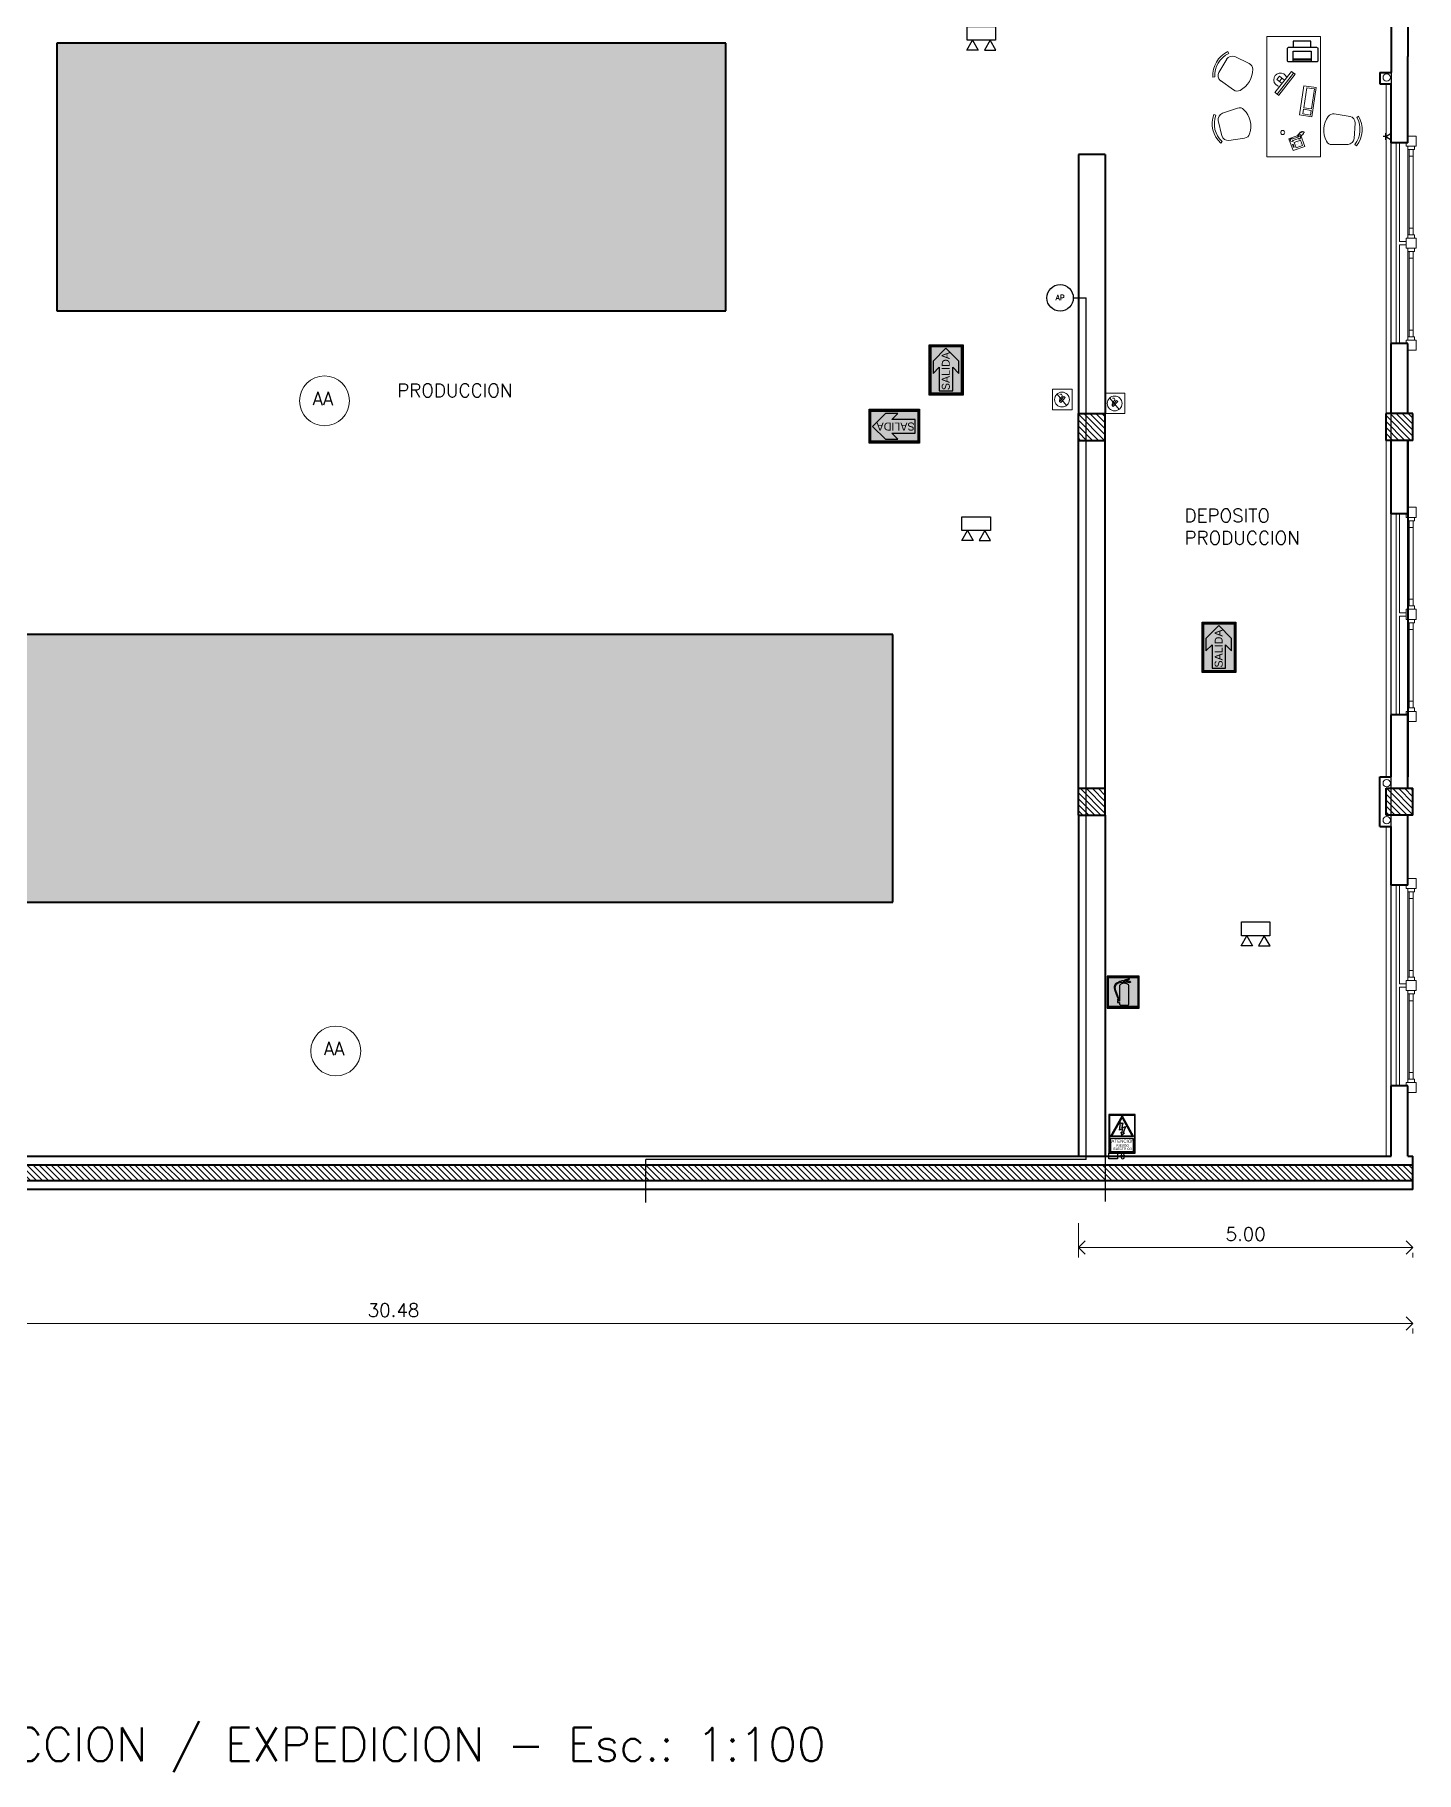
# Model space of a CAD drawing. Extents: x 1009 to 1343, y -172900 to 201.
# Drawn here: x 1100.57 to 1121.22, y 156.1 to 182.07 of the extents above; entities that cross this region are included whole.
import ezdxf

# ---------------------------------------------------------------- set-up
doc = ezdxf.new("R2010")
doc.units = 0
doc.header["$LTSCALE"] = 0.5
doc.linetypes.add('TRAZOS2', pattern=[0.375, 0.25, -0.125])
doc.layers.get('0').update_dxf_attribs({"linetype": 'CONTINUOUS'})
doc.layers.get('Defpoints').update_dxf_attribs({"linetype": 'CONTINUOUS'})
for name, color, linetype, lineweight in [('Acotaciones', 9, 'CONTINUOUS', 9), ('Carpintería', 55, 'CONTINUOUS', 20), ('Detalles .05', 243, 'CONTINUOUS', 5), ('Detalles 01', 8, 'CONTINUOUS', 9), ('Equipamiento movil', 33, 'CONTINUOUS', 9), ('EQUIPO DE EMERGENCIA', 200, 'CONTINUOUS', 30), ('Muros corte', 7, 'CONTINUOUS', 40), ('Punta 02', 11, 'CONTINUOUS', 20), ('Punta 05', 52, 'CONTINUOUS', 50), ('Sist. contra incendio', 1, 'CONTINUOUS', 18), ('Tratamiento pisos', 251, 'CONTINUOUS', 9), ('Vidrios', 147, 'CONTINUOUS', 13)]:
    doc.layers.add(name, color=color, linetype=linetype, lineweight=lineweight)
for name, color, linetype in [('BRIGADAS', 8, 'TRAZOS2'), ('Cableado', 100, 'CONTINUOUS'), ('CIRCUITO DE SALIDA', 8, 'CONTINUOUS'), ('Electricidad', 50, 'CONTINUOUS'), ('GCI-LUZ DE EMERG.LUZ ESTROBOSCOPICA', 12, 'CONTINUOUS'), ('MARCO_FONDO_NEGRO', 7, 'CONTINUOUS'), ('SENÑAL_FONDO_AMIARILLO', 51, 'CONTINUOUS'), ('SEÑAL_FONDO_AUXI_NEGRO', 250, 'CONTINUOUS'), ('SEÑAL_FONDO_FIGURAS', 254, 'CONTINUOUS'), ('SEÑAL_FONDO_NEGRO', 7, 'CONTINUOUS'), ('SEÑAL_FONDO_ROJO', 242, 'CONTINUOUS'), ('SEÑAL_FONDO_VERDE', 86, 'CONTINUOUS')]:
    doc.layers.add(name, color=color, linetype=linetype)
doc.styles.add('franklin gothic medium', font='framd.ttf')
doc.styles.add('Texto 2 mm', font='simplex.shx', dxfattribs={"height": 0.2})
doc.styles.add('Texto 5 mm', font='simplex.shx', dxfattribs={"height": 0.5})
doc.dimstyles.new('Segunda línea', dxfattribs={"dimscale": 0, "dimtxt": 0.2, "dimasz": 0.2, "dimexe": 0.15, "dimexo": 0.5, "dimgap": 0.1, "dimtad": 1, "dimzin": 4, "dimdsep": 46, "dimtxsty": 'Texto 2 mm', "dimblk": 'OPEN90', "dimcen": 2.5, "dimclrd": 256, "dimclre": 256, "dimclrt": 256, "dimadec": 0, "dimazin": 0, "dimtfac": 1, "dimtmove": 2, "dimatfit": 3, "dimldrblk": 'OPEN90', "dimfxl": 1, "dimtolj": 1, "dimtzin": 0, "dimlwd": -1, "dimlwe": -1, "dimarcsym": 0})
pattern_1 = [(315, (992.96782, 1291.65153), (0.0449012806, 0.0449012806), [])]

# ---------------------------------------------------------------- blocks, each defined once
blk = doc.blocks.new('_Open90')
at = {"color": 0, "linetype": 'ByBlock', "lineweight": -2}
for p, q in [((0, 0), (-1, 0)), ((-0.5, 0.5), (0, 0)), ((0, 0), (-0.5, -0.5))]:
    blk.add_line(p, q, dxfattribs=at)
blk = doc.blocks.new('*D150')
at = {"layer": 'Acotaciones', "transparency": 16777216}
for p, q in [((1090.698, 162.956), (1090.698, 162.656)), ((1090.898, 162.806), (1120.973, 162.806)), ((1121.173, 162.728), (1121.173, 162.656))]:
    blk.add_line(p, q, dxfattribs=at)
at = {"layer": 'Defpoints', "color": 0, "transparency": 16777216}
for p in [(1090.698, 163.456), (1121.173, 163.228), (1121.173, 162.806)]:
    blk.add_point(p, dxfattribs=at)
at = {"layer": 'Acotaciones', "transparency": 16777216, "xscale": 0.2, "yscale": 0.2, "zscale": 0.2, "rotation": 180}
blk.add_blockref('_Open90', (1090.698, 162.806), dxfattribs=at)
at = {"layer": 'Acotaciones', "transparency": 16777216, "xscale": 0.2, "yscale": 0.2, "zscale": 0.2}
blk.add_blockref('_Open90', (1121.173, 162.806), dxfattribs=at)
at = {"layer": 'Acotaciones', "transparency": 16777216, "insert": (1105.935, 163.006), "char_height": 0.2, "attachment_point": 5, "style": 'Texto 2 mm'}
blk.add_mtext('\\A1;30.48', dxfattribs=at)
blk = doc.blocks.new('*D151')
at = {"layer": 'Acotaciones', "transparency": 16777216}
for p, q in [((1116.173, 164.306), (1116.173, 163.792)), ((1116.373, 163.942), (1120.973, 163.942)), ((1121.173, 163.864), (1121.173, 163.792))]:
    blk.add_line(p, q, dxfattribs=at)
at = {"layer": 'Defpoints', "color": 0, "transparency": 16777216}
for p in [(1116.173, 164.806), (1121.173, 164.364), (1121.173, 163.942)]:
    blk.add_point(p, dxfattribs=at)
at = {"layer": 'Acotaciones', "transparency": 16777216, "xscale": 0.2, "yscale": 0.2, "zscale": 0.2, "rotation": 180}
blk.add_blockref('_Open90', (1116.173, 163.942), dxfattribs=at)
at = {"layer": 'Acotaciones', "transparency": 16777216, "xscale": 0.2, "yscale": 0.2, "zscale": 0.2}
blk.add_blockref('_Open90', (1121.173, 163.942), dxfattribs=at)
at = {"layer": 'Acotaciones', "transparency": 16777216, "insert": (1118.673, 164.142), "char_height": 0.2, "attachment_point": 5, "style": 'Texto 2 mm'}
blk.add_mtext('\\A1;5.00', dxfattribs=at)
blk = doc.blocks.new('TELEFONO')
at = {"layer": 'Detalles .05'}
for p, q in [((0.139, 0.134), (-0.098, 0.134)), ((-0.098, 0.134), (-0.098, -0.099)), ((-0.071, 0.089), (-0.071, -0.055)), ((-0.043, 0.089), (-0.043, -0.055)), ((0.108, 0.063), (0, 0.063)), ((0, 0.063), (0, -0.063)), ((0.081, 0.108), (0.023, 0.108)), ((0.023, 0.108), (0.023, 0.094)), ((0.023, 0.094), (0.081, 0.094)), ((0.027, 0.041), (0.027, 0.041)), ((0.027, 0.014), (0.027, 0.014)), ((0.054, 0.041), (0.054, 0.041)), ((0.054, 0.014), (0.054, 0.014)), ((0.081, 0.094), (0.081, 0.108)), ((0.081, 0.041), (0.081, 0.041)), ((0.081, 0.014), (0.081, 0.014)), ((0.108, -0.063), (0.108, 0.063)), ((0.139, -0.099), (0.139, 0.134)), ((-0.129, -0.104), (-0.147, -0.11)), ((-0.129, -0.116), (-0.147, -0.121)), ((-0.129, -0.127), (-0.147, -0.133)), ((-0.129, -0.139), (-0.147, -0.145)), ((-0.124, -0.093), (-0.141, -0.098)), ((-0.124, -0.15), (-0.141, -0.156)), ((-0.118, -0.081), (-0.135, -0.087)), ((-0.118, -0.162), (-0.135, -0.168)), ((-0.112, -0.07), (-0.129, -0.075)), ((-0.106, -0.058), (-0.124, -0.064)), ((-0.104, -0.17), (-0.122, -0.176)), ((-0.101, -0.047), (-0.118, -0.052)), ((-0.089, -0.156), (-0.106, -0.162)), ((-0.083, -0.145), (-0.101, -0.15)), ((-0.098, -0.099), (0.139, -0.099)), ((-0.078, -0.133), (-0.095, -0.139)), ((-0.072, -0.121), (-0.089, -0.127)), ((-0.067, -0.083), (-0.078, -0.116)), ((0, -0.063), (0.108, -0.063)), ((0.027, -0.013), (0.027, -0.013)), ((0.027, -0.04), (0.027, -0.04)), ((0.054, -0.013), (0.054, -0.013)), ((0.054, -0.04), (0.054, -0.04)), ((0.081, -0.013), (0.081, -0.013)), ((0.081, -0.04), (0.081, -0.04))]:
    blk.add_line(p, q, dxfattribs=at)
for centre, start, end in [((-0.057, 0.089), 298.4915, 241.5085), ((-0.057, -0.055), 118.4915, 61.5085)]:
    blk.add_arc(centre, 0.0302, start, end, dxfattribs=at)
blk = doc.blocks.new('RECTANG')
for p, q in [((1, 1), (0, 1)), ((0, 1), (0, 0)), ((1, 0), (1, 1)), ((0, 0), (1, 0))]:
    blk.add_line(p, q)
blk = doc.blocks.new('KEYBOARD', base_point=(60, 294))
for p, xscale, yscale, zscale in [((60, 294), 19, 8, 19), ((61, 295), 13, 5, 13), ((75, 295), 3, 5, 3)]:
    blk.add_blockref('RECTANG', p, dxfattribs=dict(xscale=xscale, yscale=yscale, zscale=zscale))
blk = doc.blocks.new('silla compu')
for p, q in [((-0.198, 0.131), (-0.215, -0.107)), ((0.255, 0.058), (0.197, -0.173)), ((-0.225, -0.207), (-0.247, -0.23)), ((0.092, -0.242), (-0.137, -0.206)), ((0.175, -0.271), (0.188, -0.3))]:
    blk.add_line(p, q)
for centre, radius, start, end in [((-0.105, 0.124), 0.0936, 112.4967, 175.8734), ((-0.005, -0.116), 0.354, 49.3107, 112.4967), ((0.175, 0.085), 0.0838, 341.6928, 53.5518), ((0.022, 0.055), 0.392, 226.6455, 295.1618), ((0.022, 0.055), 0.361, 226.6972, 295.1102), ((-0.122, -0.113), 0.0936, 175.8734, 260.9037), ((0.098, -0.138), 0.105, 266.1879, 340.6498)]:
    blk.add_arc(centre, radius, start, end)
blk = doc.blocks.new('ELECT')
at = {"layer": 'SEÑAL_FONDO_AUXI_NEGRO'}
h = blk.add_hatch(color=2, dxfattribs=at)
h.paths.add_polyline_path([(0.91, -0.11), (0.11, -1.54), (0.91, -1.54), (1.7, -1.54)])
h.paths.add_polyline_path([(1.61, -1.49), (0.91, -1.49), (0.21, -1.49), (0.91, -0.22)], flags=16)
h.paths.add_polyline_path([(0.99, -1.3), (1.07, -1.3), (0.9, -1.44), (0.84, -1.22), (0.91, -1.26), (0.95, -1.01), (0.73, -1.1), (0.79, -0.56), (0.87, -0.64), (0.97, -0.58), (0.9, -0.93), (1.14, -0.84)], flags=0)
at = {"layer": 'MARCO_FONDO_NEGRO', "color": 2}
for points in [[(0, -2.68), (1.81, -2.68), (1.81, 0), (0, 0)], [(0.06, -2.63), (0.06, -0.06), (1.76, -0.06), (1.76, -2.63)]]:
    blk.add_lwpolyline(points, close=True, dxfattribs=at)
at = {"layer": 'SENÑAL_FONDO_AMIARILLO', "color": 2}
for points in [[(0.91, -1.49), (1.61, -1.49), (0.91, -0.22), (0.21, -1.49)], [(0.11, -1.66), (0.11, -2.57), (1.7, -2.57), (1.7, -1.66)]]:
    blk.add_lwpolyline(points, close=True, dxfattribs=at)
blk.add_lwpolyline([(0.91, -1.26), (0.95, -1.01), (0.73, -1.1), (0.79, -0.56), (0.87, -0.64), (0.97, -0.58), (0.9, -0.93), (1.14, -0.84), (0.99, -1.3), (1.07, -1.3), (0.9, -1.44), (0.84, -1.22), (0.91, -1.26)], dxfattribs=at)
at = {"layer": 'SEÑAL_FONDO_AUXI_NEGRO', "color": 2}
for points in [[(0.91, -1.54), (0.11, -1.54), (0.91, -0.11), (1.7, -1.54)], [(0.91, -1.49), (1.61, -1.49), (0.91, -0.22), (0.21, -1.49)]]:
    blk.add_lwpolyline(points, close=True, dxfattribs=at)
blk.add_lwpolyline([(0.91, -1.26), (0.95, -1.01), (0.73, -1.1), (0.79, -0.56), (0.87, -0.64), (0.97, -0.58), (0.9, -0.93), (1.14, -0.84), (0.99, -1.3), (1.07, -1.3), (0.9, -1.44), (0.84, -1.22), (0.91, -1.26)], dxfattribs=at)
at = {"layer": 'SEÑAL_FONDO_AUXI_NEGRO', "color": 2, "style": 'franklin gothic medium'}
for s, height, p in [('ATENCION', 0.226, (0.17, -1.96)), ('ELECTRICO', 0.161, (0.32, -2.47)), ('RIESGO', 0.161, (0.52, -2.23))]:
    blk.add_text(s, height=height, dxfattribs=at).set_placement(p)
blk = doc.blocks.new('A$C04752EFD')
at = {"layer": 'GCI-LUZ DE EMERG.LUZ ESTROBOSCOPICA', "color": 1}
blk.add_lwpolyline([(-0.177, -0.173), (-0.177, 0), (0.177, 0), (0.177, -0.173)], close=True, dxfattribs=at)
at = {"layer": 'GCI-LUZ DE EMERG.LUZ ESTROBOSCOPICA'}
for points in [[(0.177, -0.173), (-0.177, -0.173), (-0.177, 0), (0.177, 0)], [(-0.109, -0.173), (-0.038, -0.297), (-0.18, -0.297)], [(0.109, -0.173), (0.038, -0.297), (0.18, -0.297)]]:
    blk.add_lwpolyline(points, close=True, dxfattribs=at)
blk = doc.blocks.new('A$C4F586106')
at = {"layer": 'SEÑAL_FONDO_FIGURAS'}
h = blk.add_hatch(color=256, dxfattribs=at)
h.paths.add_polyline_path([(1.092, 0.238), (0.029, 0.238), (0.029, 1.85), (1.092, 1.85)])
h.paths.add_polyline_path([(1.063, 1.821), (0.058, 1.821), (0.058, 0.267), (1.063, 0.267)], flags=16)
h.paths.add_polyline_path([(0.807, 1.55), (0.807, 0.438), (0.287, 0.438), (0.287, 1.55)], flags=8)
blk.add_hatch(color=256, dxfattribs=at).paths.add_polyline_path([(0.553, 1.768), (0.126, 1.339), (0.126, 0.925), (0.327, 1.132), (0.327, 0.349), (0.553, 0.349), (0.778, 0.349), (0.778, 1.132), (0.979, 0.925), (0.979, 1.339)])
at = {"layer": 'SEÑAL_FONDO_VERDE'}
h = blk.add_hatch(color=256, dxfattribs=at)
h.paths.add_polyline_path([(0.058, 0.267), (0.058, 1.821), (1.063, 1.821), (1.063, 0.267)])
h.paths.add_polyline_path([(0.327, 0.349), (0.553, 0.349), (0.778, 0.349), (0.778, 1.132), (0.979, 0.925), (0.979, 1.339), (0.553, 1.768), (0.126, 1.339), (0.126, 0.925), (0.327, 1.132)], flags=16)
at = {"layer": 'MARCO_FONDO_NEGRO'}
blk.add_lwpolyline([(1.121, 1.879), (1.121, 0.209), (0, 0.209), (0, 1.879)], close=True, dxfattribs=at)
at = {"layer": 'SEÑAL_FONDO_FIGURAS'}
blk.add_lwpolyline([(1.092, 1.85), (0.029, 1.85), (0.029, 0.238), (1.092, 0.238)], close=True, dxfattribs=at)
at = {"layer": 'SEÑAL_FONDO_NEGRO'}
blk.add_lwpolyline([(1.063, 1.821), (1.063, 0.267), (0.058, 0.267), (0.058, 1.821)], close=True, dxfattribs=at)
at = {"layer": 'SEÑAL_FONDO_VERDE'}
for points in [[(1.063, 1.821), (1.063, 0.267), (0.058, 0.267), (0.058, 1.821)], [(0.553, 0.349), (0.778, 0.349), (0.778, 1.132), (0.979, 0.925), (0.979, 1.339), (0.553, 1.768), (0.126, 1.339), (0.126, 0.925), (0.327, 1.132), (0.327, 0.349)], [(0.553, 0.349), (0.778, 0.349), (0.778, 1.132), (0.979, 0.925), (0.979, 1.339), (0.553, 1.768), (0.126, 1.339), (0.126, 0.925), (0.327, 1.132), (0.327, 0.349)]]:
    blk.add_lwpolyline(points, close=True, dxfattribs=at)
at = {"layer": 'SEÑAL_FONDO_VERDE', "style": 'franklin gothic medium'}
blk.add_text('SALIDA', height=0.2658, rotation=90, dxfattribs=at).set_placement((0.681, 0.372))
blk = doc.blocks.new('A$C6C4A3897')
at = {"layer": 'SEÑAL_FONDO_FIGURAS'}
h = blk.add_hatch(color=256, dxfattribs=at)
h.paths.add_polyline_path([(2.15, -0.04), (0.04, -0.04), (0.04, -2.14), (2.15, -2.14)])
h.paths.add_polyline_path([(2.09, -2.08), (0.1, -2.08), (0.1, -0.1), (2.09, -0.1)], flags=16)
h.paths.add_polyline_path([(1.49, -1.86, -0.414214), (1.36, -1.99), (0.97, -1.99, -0.414214), (0.84, -1.86), (0.84, -1.79), (0.71, -1.79), (0.71, -1.7), (0.74, -1.7), (0.74, -1.66), (0.71, -1.66), (0.71, -1.58), (0.74, -1.58, 0.083884), (0.69, -1.4), (0.5, -0.9, -0.214308), (0.52, -0.58, -0.167733), (0.74, -0.42, -0.097156), (0.97, -0.35), (0.97, -0.32), (1.06, -0.32), (1.06, -0.35), (1.09, -0.35, -0.303754), (1.17, -0.3, -0.115313), (1.53, -0.18), (1.53, -0.21, 0.177163), (1.27, -0.33, -0.189272), (1.62, -0.41), (1.59, -0.42, 0.309273), (1.56, -0.41), (1.52, -0.42, 0.291679), (1.46, -0.4), (1.42, -0.41, 0.202341), (1.34, -0.39), (1.3, -0.4, 0.390383), (1.25, -0.38, -0.914616), (1.08, -0.4), (1.06, -0.4), (1.06, -0.43), (0.97, -0.43), (0.97, -0.4, 0.074097), (0.78, -0.46, 0.17086), (0.58, -0.63, 0.207162), (0.6, -0.98), (0.76, -1.4, -0.083589), (0.79, -1.58), (0.82, -1.58), (0.82, -1.66), (0.79, -1.66), (0.79, -1.7), (0.84, -1.7), (0.84, -0.63, -0.204768), (1.05, -0.51, 0.117351), (1.08, -0.43, 0.582578), (1.25, -0.43, 0.113638), (1.28, -0.51, -0.204768), (1.49, -0.63)], flags=0)
h.paths.add_polyline_path([(1.18, -0.44), (1.17, -0.36), (1.15, -0.44, -6.735071)], flags=0)
at = {"layer": 'SEÑAL_FONDO_ROJO'}
h = blk.add_hatch(color=256, dxfattribs=at)
h.paths.add_polyline_path([(2.09, -0.1), (0.1, -0.1), (0.1, -2.08), (2.09, -2.08)])
h.paths.add_polyline_path([(1.49, -1.86, -0.414214), (1.36, -1.99), (0.97, -1.99, -0.414214), (0.84, -1.86), (0.84, -1.79), (0.71, -1.79), (0.71, -1.7), (0.74, -1.7), (0.74, -1.66), (0.71, -1.66), (0.71, -1.58), (0.74, -1.58, 0.083884), (0.69, -1.4), (0.5, -0.9, -0.214308), (0.52, -0.58, -0.167733), (0.74, -0.42, -0.097156), (0.97, -0.35), (0.97, -0.32), (1.06, -0.32), (1.06, -0.35), (1.09, -0.35, -0.303754), (1.17, -0.3, -0.115313), (1.53, -0.18), (1.53, -0.21, 0.177163), (1.27, -0.33, -0.189272), (1.62, -0.41), (1.59, -0.42, 0.309273), (1.56, -0.41), (1.52, -0.42, 0.291679), (1.46, -0.4), (1.42, -0.41, 0.202341), (1.34, -0.39), (1.3, -0.4, 0.390383), (1.25, -0.38, -0.914616), (1.08, -0.4), (1.06, -0.4), (1.06, -0.43), (0.97, -0.43), (0.97, -0.4, 0.074097), (0.78, -0.46, 0.17086), (0.58, -0.63, 0.207162), (0.6, -0.98), (0.76, -1.4, -0.083589), (0.79, -1.58), (0.82, -1.58), (0.82, -1.66), (0.79, -1.66), (0.79, -1.7), (0.84, -1.7), (0.84, -0.63, -0.204768), (1.05, -0.51, 0.117351), (1.08, -0.43, 0.582578), (1.25, -0.43, 0.113638), (1.28, -0.51, -0.204768), (1.49, -0.63)], flags=16)
h.paths.add_polyline_path([(1.18, -0.44), (1.17, -0.36), (1.15, -0.44, -6.735071)], flags=0)
at = {"layer": 'MARCO_FONDO_NEGRO'}
for p, q in [((2.19, 0), (0, 0)), ((0, 0), (0, -2.18)), ((2.19, -2.18), (2.19, 0)), ((0, -2.18), (2.19, -2.18))]:
    blk.add_line(p, q, dxfattribs=at)
at = {"layer": 'SEÑAL_FONDO_FIGURAS'}
for points in [[(0.04, -2.14), (2.15, -2.14), (2.15, -0.04), (0.04, -0.04)], [(0.1, -2.08), (0.1, -0.1), (2.09, -0.1), (2.09, -2.08)]]:
    blk.add_lwpolyline(points, close=True, dxfattribs=at)
for points in [[(1.08, -0.43, -0.117351), (1.05, -0.51, 0.204768), (0.84, -0.63), (0.84, -1.7), (0.79, -1.7), (0.79, -1.66), (0.82, -1.66), (0.82, -1.58), (0.79, -1.58, 0.083589), (0.76, -1.4), (0.6, -0.98, -0.207162), (0.58, -0.63, -0.17086), (0.78, -0.46, -0.074097), (0.97, -0.4), (0.97, -0.43), (1.06, -0.43), (1.06, -0.4), (1.08, -0.4, 0.914616), (1.25, -0.38, -0.390383), (1.3, -0.4), (1.34, -0.39, -0.202341), (1.42, -0.41), (1.46, -0.4, -0.291679), (1.52, -0.42), (1.56, -0.41, -0.309273), (1.59, -0.42), (1.62, -0.41, 0.189272), (1.27, -0.33, -0.177163), (1.53, -0.21), (1.53, -0.18, 0.115313), (1.17, -0.3, 0.303754), (1.09, -0.35), (1.06, -0.35), (1.06, -0.32), (0.97, -0.32), (0.97, -0.35, 0.097156), (0.74, -0.42, 0.167733), (0.52, -0.58, 0.214308), (0.5, -0.9), (0.69, -1.4, -0.083884), (0.74, -1.58), (0.71, -1.58), (0.71, -1.66), (0.74, -1.66), (0.74, -1.7), (0.71, -1.7), (0.71, -1.79), (0.84, -1.79), (0.84, -1.86, 0.414214), (0.97, -1.99), (1.36, -1.99, 0.414214), (1.49, -1.86), (1.49, -0.63, 0.204768), (1.28, -0.51, -0.113638), (1.25, -0.43, -0.582578)], [(1.17, -0.36), (1.18, -0.44, 6.735071), (1.15, -0.44)]]:
    blk.add_lwpolyline(points, format="xyb", close=True, dxfattribs=at)

msp = doc.modelspace()

# ---------------------------------------------------------------- hatches: boundary and pattern name
at = {"layer": 'Detalles 01'}
h = msp.add_hatch(dxfattribs=at)
h.set_pattern_fill('ANSI31', color=256, scale=0.02, angle=-90, style=0)
h.set_pattern_definition(pattern_1)
h.paths.add_polyline_path([(1116.173, 176.006), (1116.573, 176.006), (1116.573, 176.406), (1116.173, 176.406)])
h = msp.add_hatch(dxfattribs=at)
h.set_pattern_fill('ANSI31', color=256, scale=0.02, angle=-90, style=0)
h.set_pattern_definition(pattern_1)
h.paths.add_polyline_path([(1120.773, 176.406), (1120.773, 176.006), (1121.173, 176.006), (1121.173, 176.406)])
h = msp.add_hatch(dxfattribs=at)
h.set_pattern_fill('ANSI31', color=256, scale=0.02, angle=-90, style=0)
h.set_pattern_definition(pattern_1)
h.paths.add_polyline_path([(1116.173, 170.806), (1116.173, 170.406), (1116.573, 170.406), (1116.573, 170.806)])
h = msp.add_hatch(dxfattribs=at)
h.set_pattern_fill('ANSI31', color=256, scale=0.02, angle=-90, style=0)
h.set_pattern_definition(pattern_1)
h.paths.add_polyline_path([(1121.173, 170.406), (1121.173, 170.806), (1120.773, 170.806), (1120.773, 170.406)])
h = msp.add_hatch(dxfattribs=at)
h.set_pattern_fill('ANSI31', color=256, scale=0.02, angle=-90, style=0)
h.set_pattern_definition([(315, (972.49282, 1291.65153), (0.0449012806, 0.0449012806), [])])
h.paths.add_polyline_path([(1095.698, 165.176), (1095.698, 164.936), (1116.173, 164.936), (1116.173, 165.176)])
h = msp.add_hatch(dxfattribs=at)
h.set_pattern_fill('ANSI31', color=256, scale=0.02, angle=-90, style=0)
h.set_pattern_definition(pattern_1)
h.paths.add_polyline_path([(1116.173, 165.176), (1116.173, 164.936), (1121.173, 164.936), (1121.173, 165.176)])
at = {"layer": 'Vidrios'}
h = msp.add_hatch(color=252, dxfattribs=at)
h.dxf.hatch_style = 1
h.paths.add_polyline_path([(1098.401, 173.103), (1098.401, 169.103), (1113.401, 169.103), (1113.401, 173.103)])
h.paths.add_polyline_path([(1110.901, 177.942), (1110.901, 181.942), (1100.901, 181.942), (1100.901, 177.942)])

# ---------------------------------------------------------------- linework, layer by layer
at = {"layer": 'Cableado'}
for p, q in [((1116.096, 178.137), (1116.289, 178.137)), ((1116.289, 165.258), (1116.289, 178.137)), ((1116.289, 165.258), (1109.705, 165.258)), ((1109.705, 164.614), (1109.705, 165.258))]:
    msp.add_line(p, q, dxfattribs=at)
msp.add_lwpolyline([(1119.315, 181.883), (1119.733, 181.883, -0.414214), (1119.751, 181.865), (1119.751, 181.681, -0.414214), (1119.733, 181.663), (1119.315, 181.663, -0.414214), (1119.297, 181.681), (1119.297, 181.865, -0.414214)], format="xyb", close=True, dxfattribs=at)
for points in [[(1119.383, 181.883), (1119.647, 181.883), (1119.647, 181.973), (1119.383, 181.973)], [(1119.383, 181.823), (1119.653, 181.823), (1119.653, 181.704), (1119.383, 181.704)], [(1119.383, 181.704), (1119.653, 181.704), (1119.653, 181.676), (1119.383, 181.676)]]:
    msp.add_lwpolyline(points, close=True, dxfattribs=at)
msp.add_circle((1115.899, 178.137), 0.198, dxfattribs=at)
at = {"layer": 'Carpintería'}
for p, q in [((1121.223, 180.556), (1121.098, 180.556)), ((1121.223, 180.406), (1121.223, 180.556)), ((1121.073, 180.406), (1121.073, 180.456)), ((1121.223, 180.406), (1121.073, 180.406)), ((1121.098, 180.356), (1121.098, 180.406)), ((1121.198, 180.356), (1121.098, 180.356)), ((1121.118, 180.356), (1121.118, 179.081)), ((1121.178, 180.256), (1121.118, 180.256)), ((1121.178, 180.356), (1121.178, 179.081)), ((1121.198, 180.406), (1121.198, 180.356)), ((1121.223, 179.031), (1121.073, 179.031)), ((1121.073, 178.881), (1121.073, 179.031)), ((1121.098, 179.081), (1121.198, 179.081)), ((1121.098, 179.081), (1121.098, 179.031)), ((1121.178, 179.181), (1121.118, 179.181)), ((1121.198, 179.031), (1121.198, 179.081)), ((1121.223, 178.881), (1121.223, 179.031)), ((1121.223, 178.881), (1121.073, 178.881)), ((1121.098, 178.831), (1121.098, 178.881)), ((1121.198, 178.831), (1121.098, 178.831)), ((1121.118, 178.831), (1121.118, 177.556)), ((1121.178, 178.731), (1121.118, 178.731)), ((1121.178, 178.831), (1121.178, 177.556)), ((1121.198, 178.881), (1121.198, 178.831)), ((1121.178, 177.656), (1121.118, 177.656)), ((1121.223, 177.506), (1121.073, 177.506)), ((1121.073, 177.506), (1121.073, 177.456)), ((1121.198, 177.556), (1121.098, 177.556)), ((1121.098, 177.556), (1121.098, 177.506)), ((1121.198, 177.506), (1121.198, 177.556)), ((1121.223, 177.506), (1121.223, 177.356)), ((1121.223, 177.356), (1121.098, 177.356)), ((1121.073, 174.856), (1121.073, 174.906)), ((1121.223, 174.856), (1121.073, 174.856)), ((1121.223, 175.006), (1121.098, 175.006)), ((1121.098, 174.806), (1121.098, 174.856)), ((1121.198, 174.806), (1121.098, 174.806)), ((1121.118, 174.806), (1121.118, 173.531)), ((1121.178, 174.806), (1121.178, 173.531)), ((1121.198, 174.856), (1121.198, 174.806)), ((1121.223, 174.856), (1121.223, 175.006)), ((1121.178, 174.706), (1121.118, 174.706)), ((1121.098, 173.531), (1121.198, 173.531)), ((1121.098, 173.531), (1121.098, 173.481)), ((1121.178, 173.631), (1121.118, 173.631)), ((1121.198, 173.481), (1121.198, 173.531)), ((1121.073, 173.331), (1121.073, 173.481)), ((1121.223, 173.481), (1121.073, 173.481)), ((1121.223, 173.331), (1121.073, 173.331)), ((1121.098, 173.281), (1121.098, 173.331)), ((1121.198, 173.281), (1121.098, 173.281)), ((1121.118, 173.281), (1121.118, 172.006)), ((1121.178, 173.281), (1121.178, 172.006)), ((1121.198, 173.331), (1121.198, 173.281)), ((1121.223, 173.331), (1121.223, 173.481)), ((1121.178, 173.181), (1121.118, 173.181)), ((1121.223, 171.956), (1121.073, 171.956)), ((1121.073, 171.956), (1121.073, 171.906)), ((1121.198, 172.006), (1121.098, 172.006)), ((1121.098, 172.006), (1121.098, 171.956)), ((1121.178, 172.106), (1121.118, 172.106)), ((1121.198, 171.956), (1121.198, 172.006)), ((1121.223, 171.956), (1121.223, 171.806)), ((1121.223, 171.806), (1121.098, 171.806)), ((1121.073, 169.306), (1121.073, 169.356)), ((1121.223, 169.456), (1121.098, 169.456)), ((1121.223, 169.306), (1121.223, 169.456)), ((1121.223, 169.306), (1121.073, 169.306)), ((1121.098, 169.256), (1121.098, 169.306)), ((1121.198, 169.256), (1121.098, 169.256)), ((1121.118, 169.256), (1121.118, 167.981)), ((1121.178, 169.156), (1121.118, 169.156)), ((1121.178, 169.256), (1121.178, 167.981)), ((1121.198, 169.306), (1121.198, 169.256)), ((1121.178, 168.081), (1121.118, 168.081)), ((1121.073, 167.781), (1121.073, 167.931)), ((1121.223, 167.931), (1121.073, 167.931)), ((1121.098, 167.981), (1121.198, 167.981)), ((1121.098, 167.981), (1121.098, 167.931)), ((1121.198, 167.931), (1121.198, 167.981)), ((1121.223, 167.781), (1121.223, 167.931)), ((1121.223, 167.781), (1121.073, 167.781)), ((1121.098, 167.731), (1121.098, 167.781)), ((1121.198, 167.731), (1121.098, 167.731)), ((1121.118, 167.731), (1121.118, 166.456)), ((1121.178, 167.631), (1121.118, 167.631)), ((1121.178, 167.731), (1121.178, 166.456)), ((1121.198, 167.781), (1121.198, 167.731)), ((1121.178, 166.556), (1121.118, 166.556)), ((1121.223, 166.406), (1121.073, 166.406)), ((1121.073, 166.406), (1121.073, 166.356)), ((1121.198, 166.456), (1121.098, 166.456)), ((1121.098, 166.456), (1121.098, 166.406)), ((1121.223, 166.256), (1121.098, 166.256)), ((1121.198, 166.406), (1121.198, 166.456)), ((1121.223, 166.406), (1121.223, 166.256))]:
    msp.add_line(p, q, dxfattribs=at)
at = {"layer": 'Detalles 01'}
for p, q in [((1120.923, 177.456), (1120.923, 180.456)), ((1120.973, 178.981), (1120.973, 180.456)), ((1121.098, 179.081), (1121.098, 180.356)), ((1121.073, 178.981), (1120.973, 178.981)), ((1120.973, 177.456), (1120.973, 178.931)), ((1121.073, 178.931), (1120.973, 178.931)), ((1121.098, 177.556), (1121.098, 178.831)), ((1120.923, 171.906), (1120.923, 174.906)), ((1120.973, 173.431), (1120.973, 174.906)), ((1121.098, 173.531), (1121.098, 174.806)), ((1121.073, 173.431), (1120.973, 173.431)), ((1120.973, 171.906), (1120.973, 173.381)), ((1121.073, 173.381), (1120.973, 173.381)), ((1121.098, 172.006), (1121.098, 173.281)), ((1120.923, 166.356), (1120.923, 169.356)), ((1120.973, 167.881), (1120.973, 169.356)), ((1121.098, 167.981), (1121.098, 169.256)), ((1121.073, 167.881), (1120.973, 167.881)), ((1120.973, 166.356), (1120.973, 167.831)), ((1121.073, 167.831), (1120.973, 167.831)), ((1121.098, 166.456), (1121.098, 167.731))]:
    msp.add_line(p, q, dxfattribs=at)
for centre in [(1120.781, 181.43), (1120.781, 170.881), (1120.781, 170.33)]:
    msp.add_circle(centre, 0.055, dxfattribs=at)
at = {"layer": 'Electricidad'}
for p, q in [((1120.848, 190.031), (1120.848, 180.6)), ((1120.767, 180.548), (1120.727, 180.548)), ((1120.767, 180.5), (1120.767, 180.601)), ((1120.767, 180.548), (1120.848, 180.6)), ((1120.767, 180.548), (1120.848, 180.5)), ((1120.848, 177.456), (1120.848, 180.5)), ((1120.848, 165.306), (1120.848, 177.456)), ((1116.573, 165.306), (1116.629, 165.306)), ((1116.573, 165.306), (1116.573, 164.63)), ((1116.758, 165.306), (1116.812, 165.306)), ((1116.812, 165.29), (1116.812, 165.323)), ((1116.858, 165.323), (1116.858, 165.29)), ((1116.858, 165.306), (1120.848, 165.306))]:
    msp.add_line(p, q, dxfattribs=at)
msp.add_lwpolyline([(1120.848, 180.6), (1120.848, 180.5)], dxfattribs=at)
msp.add_lwpolyline([(1116.629, 165.351), (1116.758, 165.351), (1116.758, 165.265), (1116.629, 165.265)], close=True, dxfattribs=at)
for centre, start, end in [((1116.835, 165.323), 0.3914, 177.9481), ((1116.835, 165.29), 179.9469, 0.0531)]:
    msp.add_arc(centre, 0.023, start, end, dxfattribs=at)
at = {"layer": 'Equipamiento movil'}
for p, q in [((1118.99, 182.044), (1118.99, 180.244)), ((1119.79, 182.044), (1118.99, 182.044)), ((1119.79, 180.244), (1119.79, 182.044)), ((1119.111, 181.208), (1119.359, 181.522)), ((1119.177, 181.45), (1119.139, 181.402)), ((1119.217, 181.342), (1119.139, 181.402)), ((1119.39, 181.498), (1119.143, 181.183)), ((1119.414, 181.479), (1119.167, 181.165)), ((1119.254, 181.389), (1119.177, 181.45)), ((1119.177, 181.373), (1119.214, 181.42)), ((1119.414, 181.479), (1119.359, 181.522)), ((1119.17, 181.162), (1119.115, 181.205)), ((1119.79, 180.244), (1118.99, 180.244))]:
    msp.add_line(p, q, dxfattribs=at)
msp.add_circle((1119.227, 180.609), 0.03, dxfattribs=at)
msp.add_arc((1119.193, 181.398), 0.1, 19.6916, 263.9196, dxfattribs=at)
at = {"layer": 'Muros corte'}
for p, q in [((1120.848, 187.506), (1120.848, 181.506)), ((1121.098, 183.906), (1121.098, 181.746)), ((1120.848, 183.296), (1120.848, 181.746)), ((1110.901, 181.942), (1100.901, 181.942)), ((1100.901, 181.942), (1100.901, 177.942)), ((1110.901, 177.942), (1110.901, 181.942)), ((1121.098, 180.456), (1121.098, 181.746)), ((1120.678, 181.506), (1120.678, 181.336)), ((1120.678, 181.506), (1120.848, 181.506)), ((1120.678, 181.336), (1120.848, 181.336)), ((1120.848, 180.456), (1120.848, 181.336)), ((1116.173, 180.281), (1116.173, 176.406)), ((1116.573, 180.281), (1116.173, 180.281)), ((1116.573, 180.281), (1116.573, 176.406)), ((1121.098, 180.456), (1120.848, 180.456)), ((1100.901, 177.942), (1110.901, 177.942)), ((1120.848, 176.406), (1120.848, 177.456)), ((1121.098, 177.456), (1120.848, 177.456)), ((1121.098, 176.406), (1121.098, 177.456)), ((1116.173, 176.006), (1116.173, 176.406)), ((1116.173, 176.406), (1116.573, 176.406)), ((1116.573, 176.006), (1116.573, 176.406)), ((1120.773, 176.006), (1120.773, 176.406)), ((1121.173, 176.406), (1120.773, 176.406)), ((1121.173, 176.006), (1121.173, 176.406)), ((1116.173, 176.006), (1116.573, 176.006)), ((1116.173, 170.806), (1116.173, 176.006)), ((1116.573, 170.806), (1116.573, 176.006)), ((1121.173, 176.006), (1120.773, 176.006)), ((1120.848, 174.906), (1120.848, 176.006)), ((1121.098, 176.006), (1121.098, 170.976)), ((1121.098, 174.906), (1121.098, 176.006)), ((1121.098, 174.906), (1120.848, 174.906)), ((1113.401, 173.103), (1098.401, 173.103)), ((1113.401, 169.103), (1113.401, 173.103)), ((1120.848, 170.976), (1120.848, 171.906)), ((1121.098, 171.906), (1120.848, 171.906)), ((1121.098, 170.806), (1121.098, 171.906)), ((1120.678, 170.236), (1120.678, 170.976)), ((1120.678, 170.976), (1120.848, 170.976)), ((1116.173, 170.406), (1116.173, 170.806)), ((1116.173, 170.806), (1116.573, 170.806)), ((1116.573, 170.406), (1116.573, 170.806)), ((1120.773, 170.806), (1121.173, 170.806)), ((1120.773, 170.406), (1120.773, 170.806)), ((1121.173, 170.406), (1121.173, 170.806)), ((1116.173, 170.406), (1116.573, 170.406)), ((1116.173, 170.406), (1116.173, 165.306)), ((1116.573, 170.406), (1116.573, 165.306)), ((1121.173, 170.406), (1120.773, 170.406)), ((1121.098, 169.356), (1121.098, 170.406)), ((1120.678, 170.236), (1120.848, 170.236)), ((1120.848, 169.356), (1120.848, 170.236)), ((1121.098, 169.356), (1120.848, 169.356)), ((1098.401, 169.103), (1113.401, 169.103)), ((1120.848, 165.306), (1120.848, 166.356)), ((1121.098, 166.356), (1120.848, 166.356)), ((1121.098, 165.306), (1121.098, 166.356)), ((1091.023, 165.306), (1116.173, 165.306)), ((1116.173, 165.306), (1120.848, 165.306)), ((1121.098, 165.306), (1121.173, 165.306)), ((1121.173, 164.806), (1121.173, 165.306)), ((1090.698, 165.176), (1116.173, 165.176)), ((1121.173, 164.936), (1095.698, 164.936)), ((1116.173, 165.176), (1121.173, 165.176)), ((1121.173, 164.806), (1095.698, 164.806))]:
    msp.add_line(p, q, dxfattribs=at)
at = {"layer": 'Sist. contra incendio'}
for p, q in [((1115.856, 176.698), (1115.994, 176.528)), ((1116.643, 176.639), (1116.781, 176.469))]:
    msp.add_line(p, q, dxfattribs=at)
at = {"layer": 'Sist. contra incendio', "color": 0}
for points in [[(1115.786, 176.77), (1116.08, 176.77), (1116.08, 176.465), (1115.786, 176.465)], [(1115.908, 176.572), (1115.89, 176.587), (1115.957, 176.662), (1115.974, 176.647)], [(1116.573, 176.711), (1116.866, 176.711), (1116.866, 176.406), (1116.573, 176.406)], [(1116.694, 176.513), (1116.677, 176.528), (1116.743, 176.603), (1116.761, 176.588)]]:
    msp.add_lwpolyline(points, close=True, dxfattribs=at)
at = {"layer": 'Sist. contra incendio'}
for centre in [(1115.928, 176.617), (1116.715, 176.558)]:
    msp.add_circle(centre, 0.111, dxfattribs=at)
at = {"layer": 'Sist. contra incendio', "color": 0}
for centre, radius, start, end in [((1115.948, 176.602), 0.0596, 117.3995, 194.4218), ((1115.908, 176.674), 0.0234, 303.3783, 123.3783), ((1116.695, 176.616), 0.0234, 303.3783, 123.3783), ((1116.735, 176.543), 0.0596, 117.3995, 194.4218)]:
    msp.add_arc(centre, radius, start, end, dxfattribs=at)
at = {"layer": 'Tratamiento pisos'}
for p, q in [((1120.773, 176.406), (1120.773, 181.336)), ((1120.773, 176.006), (1120.773, 170.976)), ((1120.773, 170.236), (1120.773, 165.306))]:
    msp.add_line(p, q, dxfattribs=at)
at = {"layer": 'Vidrios', "color": 7}
for centre in [(1104.903, 176.597), (1105.072, 166.879)]:
    msp.add_circle(centre, 0.373, dxfattribs=at)

# ---------------------------------------------------------------- block references
at = {"ltscale": 0.25, "xscale": 0.2188867180677789, "yscale": 0.2188867180677789, "zscale": 0.2188867180677789}
msp.add_blockref('A$C6C4A3897', (1116.603, 167.997), dxfattribs=at)
at = {"layer": 'BRIGADAS', "xscale": 0.4499999999998181, "yscale": 0.4499999999998181, "zscale": 0.4499999999998181}
for p in [(1113.944, 176.59), (1118.023, 172.443)]:
    msp.add_blockref('A$C4F586106', p, dxfattribs=at)
at = {"layer": 'BRIGADAS', "xscale": 0.4499999999998181, "yscale": 0.4499999999998181, "zscale": 0.4499999999998181, "rotation": 89.99999999999999}
msp.add_blockref('A$C4F586106', (1113.892, 175.967), dxfattribs=at)
at = {"layer": 'CIRCUITO DE SALIDA', "color": 90, "xscale": 0.2160000000001219, "yscale": 0.2160000000001219, "zscale": 0.2160000000001219}
msp.add_blockref('ELECT', (1116.629, 165.931), dxfattribs=at)
at = {"layer": 'Detalles .05', "xscale": -0.8, "yscale": 0.8, "zscale": 0.8, "rotation": 109.5246331456691}
msp.add_blockref('TELEFONO', (1119.446, 180.478), dxfattribs=at)
at = {"layer": 'Equipamiento movil', "xscale": -1}
for p, rotation in [((1118.517, 181.481), 230.2528363619562), ((1118.512, 180.713), 274.2037863453179), ((1120.08, 180.663), 76.81788753903423)]:
    msp.add_blockref('silla compu', p, dxfattribs=dict(at, rotation=rotation))
at = {"layer": 'Equipamiento movil', "xscale": -0.02326153846132684, "yscale": 0.02326153846151868, "zscale": 0.02326153846153847, "rotation": 81.42196533294214}
msp.add_blockref('KEYBOARD', (1119.728, 181.28), dxfattribs=at)
at = {"layer": 'EQUIPO DE EMERGENCIA', "xscale": 1.200000000000045, "yscale": 1.200000000000045, "zscale": 1.200000000000045}
for p in [(1114.722, 182.195), (1114.645, 174.865), (1118.821, 168.808)]:
    msp.add_blockref('A$C04752EFD', p, dxfattribs=at)

# ---------------------------------------------------------------- texts
at = {"layer": 'Cableado', "insert": (1115.832, 178.182), "char_height": 0.0807, "attachment_point": 1, "style": 'Texto 5 mm'}
msp.add_mtext_dynamic_manual_height_columns('AP', width=19.34546, gutter_width=2.5, heights=[0], dxfattribs=at)
at = {"layer": 'Electricidad', "insert": (1116.82, 165.315), "char_height": 0.0202, "attachment_point": 1, "style": 'Texto 5 mm'}
msp.add_mtext_dynamic_manual_height_columns('T1', width=19.34546, gutter_width=2.5, heights=[0], dxfattribs=at)
at = {"layer": 'Punta 02', "char_height": 0.2, "width": 1.29857, "attachment_point": 7, "style": 'Texto 2 mm'}
for s, insert in [('\\P PRODUCCION', (1105.991, 176.653)), ('DEPOSITO PRODUCCION', (1117.76, 174.449))]:
    msp.add_mtext(s, dxfattribs=dict(at, insert=insert))
at = {"layer": 'Punta 05', "insert": (1095.209, 156.764), "char_height": 0.5, "width": 20.42457, "attachment_point": 1, "style": 'Texto 5 mm'}
msp.add_mtext('PLANTA PRODUCCION / EXPEDICION - Esc.: 1:100', dxfattribs=at)
at = {"layer": 'Vidrios', "char_height": 0.2, "attachment_point": 1, "style": 'Texto 2 mm'}
for insert in [(1104.317, 176.733), (1104.486, 167.015)]:
    msp.add_mtext_dynamic_manual_height_columns('\\pi0.40757;{\\C7;AA}', width=1.17704, gutter_width=2.5, heights=[0], dxfattribs=dict(at, insert=insert))

# ---------------------------------------------------------------- dimensions: what is measured, and where the dimension line sits
at = {"layer": 'Acotaciones'}
for base, p1, p2, picture, middle in [((1121.173, 163.942), (1116.173, 164.806), (1121.173, 164.364), '*D151', (1118.673, 164.142)), ((1121.172934706, 162.805893198), (1090.697934706, 163.455893198), (1121.172934706, 163.227830809), '*D150', (1105.935434706, 163.005893198))]:
    dim = msp.add_linear_dim(base=base, p1=p1, p2=p2, dimstyle='Segunda línea', override={"dimscale": 1}, dxfattribs=at)
    dim.commit()
    dim.dimension.update_dxf_attribs({"geometry": picture, "text_midpoint": middle})

doc.saveas('drawing.dxf')
